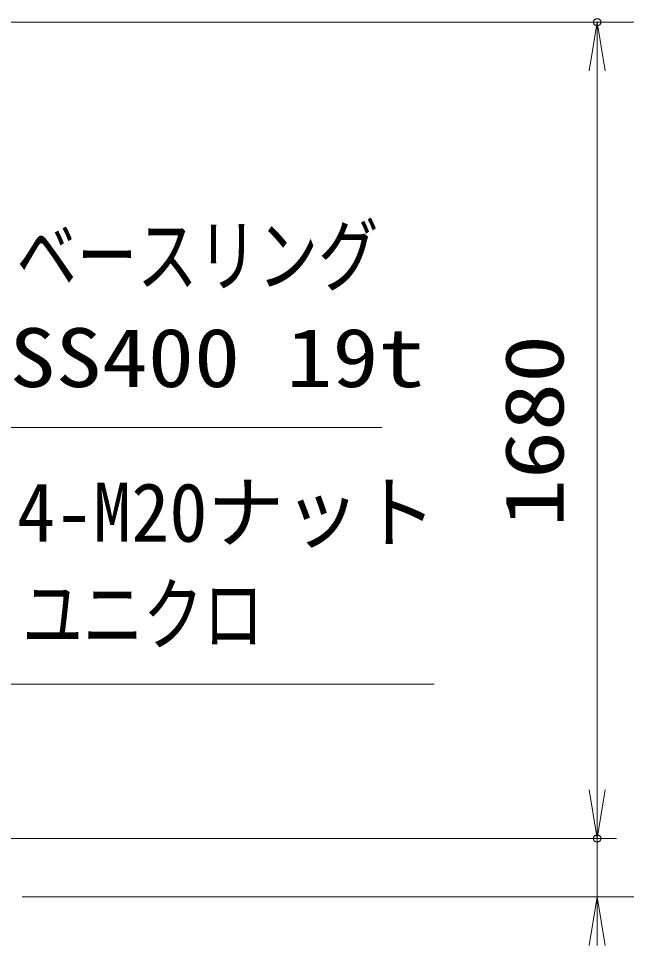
# Model space of a CAD drawing. Units: millimetres, scale not verified. Extents: x -11880 to 11880, y -8400 to 8400.
# Drawn here: x 6611 to 7861, y -1106 to 801 of the extents above; entities that cross this region are included whole.
import ezdxf
from ezdxf.enums import TextEntityAlignment as Align

# ---------------------------------------------------------------- set-up
doc = ezdxf.new("R2010")
doc.units = ezdxf.units.MM
doc.header["$LTSCALE"] = 30
doc.header["$PDMODE"] = 32
doc.header["$PDSIZE"] = 15
doc.layers.add('0-4_寸法線', color=4, linetype='Continuous', lineweight=18)
doc.layers.add('0-5_0', color=7, linetype='Continuous', lineweight=18)
doc.layers.add('0-6_Defpoints', color=7, linetype='Continuous')
doc.styles.add('ＭＳ ゴシック', font='')
doc.styles.get('ＭＳ ゴシック').set_extended_font_data('MS Gothic')

# ---------------------------------------------------------------- blocks, each defined once
blk = doc.blocks.new('_Open')
at = {"layer": '0-5_0', "color": 4}
blk.add_line((-30, 5), (0, 0), dxfattribs=at)
blk.add_lwpolyline([(-30, -5), (0, 0), (-30, 0)], dxfattribs=at)
blk = doc.blocks.new('S40')
at = {"layer": '0-4_寸法線'}
blk.add_lwpolyline([(17041667.9, 86253932.6), (17012152.7, 86253932.6), (17004413.1, 86238474.1), (17003070, 86235791.5)], dxfattribs=at)
at = {"layer": '0-4_寸法線', "color": 254, "style": 'ＭＳ ゴシック'}
for s, width, p in [('4-M20ナット', 0.95, (17015920.7, 86261633.1)), ('ユニクロ', 0.75, (17016256.3, 86255333.1))]:
    blk.add_text(s, height=3637, dxfattribs=dict(at, width=width)).set_placement(p, align=Align.BOTTOM_LEFT)
blk = doc.blocks.new('S41')
at = {"layer": '0-4_寸法線'}
blk.add_lwpolyline([(17038444.1, 86269779.7), (17011693.7, 86269779.7), (16999827.1, 86243830.9), (16998579.4, 86241102.6)], dxfattribs=at)
at = {"layer": '0-4_寸法線', "color": 254, "style": 'ＭＳ ゴシック'}
for s, width, p in [('ベースリング', 0.75, (17015893.7, 86277480.2)), ('SS400 19t', 1.15, (17015461.7, 86271180.2))]:
    blk.add_text(s, height=3637, dxfattribs=dict(at, width=width)).set_placement(p, align=Align.BOTTOM_LEFT)

msp = doc.modelspace()

# ---------------------------------------------------------------- linework, layer by layer
at = {"layer": '0-4_寸法線'}
for p, q in [((5888.17, 793.76), (7840.4, 793.76)), ((5888.17, 793.76), (8240.4, 793.76)), ((5888.17, 793.76), (8640.4, 793.76)), ((7800.4, -886.24), (7800.4, 793.76)), ((7800.4, -786.24), (7800.4, -686.24)), ((5888.17, -886.24), (7840.4, -886.24)), ((5888.17, -886.24), (7840.4, -886.24)), ((7800.4, -1006.24), (7800.4, -886.24)), ((6618.17, -1006.24), (7840.4, -1006.24)), ((6618.17, -1006.24), (8240.4, -1006.24)), ((6618.17, -1006.24), (8240.4, -1006.24))]:
    msp.add_line(p, q, dxfattribs=at)
at = {"layer": '0-6_Defpoints'}
for p in [(7800.4, 793.76), (7800.4, -886.24)]:
    msp.add_point(p, dxfattribs=at)

# ---------------------------------------------------------------- block references
at = {"layer": '0-4_寸法線', "xscale": 3.333333, "yscale": 3.333333}
for p, rotation in [((7800.4, 793.76), 90), ((7800.4, -886.24), 270), ((7800.4, -886.24), 270), ((7800.4, -1006.24), 90)]:
    msp.add_blockref('_Open', p, dxfattribs=dict(at, rotation=rotation))
at = {"layer": '0-4_寸法線', "xscale": 0.03333333, "yscale": 0.03333333}
for name in ['S41', 'S40']:
    msp.add_blockref(name, (-560589.92, -2875699.25), dxfattribs=at)

# ---------------------------------------------------------------- texts
at = {"layer": '0-4_寸法線', "color": 254, "style": 'ＭＳ ゴシック', "width": 1.2}
msp.add_text('1680', height=121.2, rotation=90, dxfattribs=at).set_placement((7767.71, -245.44), align=Align.BOTTOM_LEFT)

doc.saveas('drawing.dxf')
